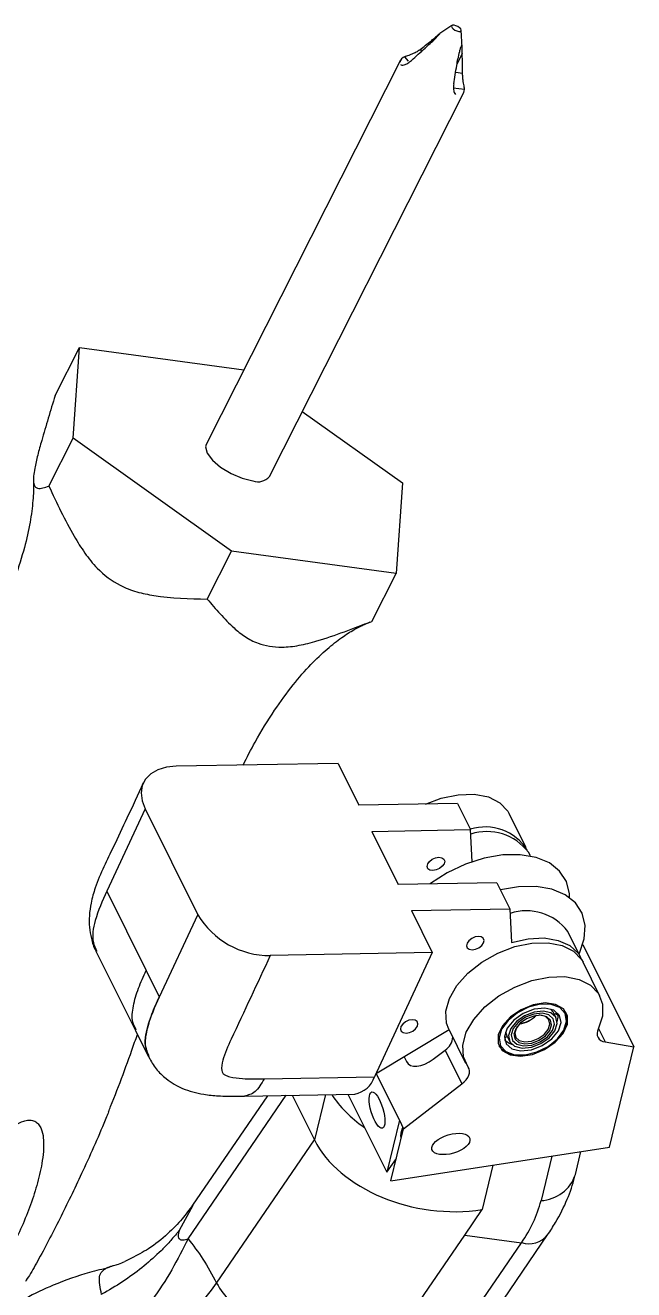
# Model space of a CAD drawing. Header units: inches. Extents: x 0 to 34.7, y 0 to 30.8.
# Drawn here: x 28.59 to 34.67, y 18.13 to 30.75 of the extents above; entities that cross this region are included whole.
import ezdxf

# ---------------------------------------------------------------- set-up
doc = ezdxf.new("R2010")
doc.units = ezdxf.units.IN
doc.header["$MEASUREMENT"] = 0

msp = doc.modelspace()

# ---------------------------------------------------------------- linework, layer by layer
at = {"color": 7, "linetype": 'Continuous', "lineweight": 25}
for p, q in [((32.853, 30.752), (32.733, 30.673)), ((32.955, 30.534), (32.946, 30.705)), ((32.338, 30.405), (30.396, 26.569)), ((31.028, 26.249), (32.97, 30.084)), ((32.977, 30.112), (32.865, 30.128)), ((28.886, 27.057), (29.129, 27.537)), ((29.066, 26.632), (29.129, 27.537)), ((29.129, 27.537), (30.773, 27.314)), ((31.357, 26.899), (32.357, 26.186)), ((28.824, 26.153), (29.066, 26.632)), ((30.649, 25.504), (29.066, 26.632)), ((32.357, 26.186), (32.295, 25.281)), ((30.406, 25.025), (30.649, 25.504)), ((32.295, 25.281), (30.649, 25.504)), ((32.052, 24.802), (32.295, 25.281)), ((31.714, 23.384), (30.096, 23.355)), ((31.714, 23.384), (31.923, 22.965)), ((32.908, 22.983), (31.923, 22.965)), ((32.908, 22.983), (33.038, 22.722)), ((29.786, 22.929), (29.403, 22.108)), ((29.786, 22.929), (30.312, 21.872)), ((33.595, 22.542), (33.426, 22.88)), ((32.053, 22.704), (33.038, 22.722)), ((32.053, 22.704), (32.316, 22.174)), ((33.053, 22.402), (33.038, 22.722)), ((33.636, 22.459), (33.617, 22.496)), ((29.403, 22.108), (29.798, 21.315)), ((33.301, 22.192), (32.316, 22.174)), ((33.301, 22.192), (33.431, 21.93)), ((29.929, 21.051), (30.312, 21.872)), ((32.447, 21.913), (33.431, 21.93)), ((32.447, 21.913), (32.655, 21.494)), ((33.431, 21.93), (33.447, 21.596)), ((34.141, 21.443), (34.011, 21.705)), ((29.295, 21.509), (29.69, 20.715)), ((32.655, 21.494), (31.037, 21.464)), ((32.655, 21.494), (32.077, 20.255)), ((34.16, 21.576), (34.669, 20.553)), ((34.332, 21.059), (34.164, 21.398)), ((29.798, 21.315), (29.928, 21.053)), ((29.928, 21.053), (29.929, 21.051)), ((33.894, 20.841), (33.866, 20.897)), ((33.904, 20.802), (33.915, 20.85)), ((33.915, 20.85), (33.913, 20.886)), ((34.006, 20.822), (33.994, 20.897)), ((29.69, 20.715), (29.82, 20.454)), ((32.824, 20.722), (32.089, 20.281)), ((32.821, 20.73), (32.989, 20.391)), ((33.381, 20.643), (33.382, 20.619)), ((33.389, 20.704), (33.4, 20.664)), ((33.4, 20.664), (33.427, 20.609)), ((33.94, 20.671), (33.946, 20.679)), ((34.383, 20.602), (34.669, 20.553)), ((29.828, 20.451), (29.823, 20.466)), ((32.666, 20.43), (32.784, 20.521)), ((32.784, 20.521), (32.953, 20.182)), ((33.526, 20.47), (33.536, 20.47)), ((34.426, 19.551), (34.669, 20.553)), ((32.374, 20.452), (32.397, 20.406)), ((30.976, 20.235), (32.077, 20.255)), ((32.096, 20.285), (32.327, 19.82)), ((30.778, 20.061), (31.88, 20.081)), ((31.813, 20.08), (32.201, 19.3)), ((32.37, 19.735), (32.953, 20.182)), ((31.009, 20.065), (30.26, 18.972)), ((31.256, 20.07), (31.478, 19.623)), ((32.327, 19.82), (32.201, 19.3)), ((32.243, 19.214), (32.37, 19.735)), ((32.327, 19.82), (32.37, 19.735)), ((30.499, 18.194), (31.478, 19.623)), ((32.243, 19.214), (34.426, 19.551)), ((34.086, 19.277), (34.142, 19.507)), ((32.201, 19.3), (32.297, 19.437)), ((32.981, 18.673), (33.154, 18.927)), ((32.198, 17.531), (32.981, 18.673)), ((32.733, 17.407), (33.547, 18.597)), ((32.8, 17.2), (33.809, 18.674)), ((32.981, 18.673), (33.547, 18.597)), ((29.649, 18.443), (29.584, 18.408))]:
    msp.add_line(p, q, dxfattribs=at)
at = {"color": 8, "linetype": 'Continuous', "lineweight": 25}
for p, q in [((32.667, 30.603), (32.679, 30.627)), ((32.418, 30.395), (32.383, 30.441)), ((32.536, 30.512), (32.549, 30.495)), ((32.956, 30.474), (32.904, 30.371)), ((32.89, 30.288), (32.958, 30.278)), ((34.317, 20.735), (34.383, 20.602)), ((30.215, 18.637), (31.195, 20.069)), ((31.588, 20.076), (31.478, 19.623)), ((33.851, 19.462), (33.743, 19.018)), ((33.262, 19.371), (33.154, 18.927)), ((30.264, 18.969), (30.127, 18.72)), ((29.4, 18.346), (29.471, 18.368)), ((29.4, 18.346), (29.413, 18.35))]:
    msp.add_line(p, q, dxfattribs=at)
at = {"color": 7, "linetype": 'Continuous', "lineweight": 25, "flags": 128}
for points in [[(32.874, 30.755), (32.859, 30.755), (32.85, 30.75), (32.848, 30.741), (32.854, 30.73), (32.866, 30.718), (32.883, 30.706), (32.902, 30.698), (32.92, 30.693), (32.935, 30.693), (32.943, 30.698), (32.945, 30.707), (32.94, 30.718), (32.928, 30.73), (32.911, 30.742), (32.892, 30.75), (32.874, 30.755)], [(30.396, 26.569), (30.389, 26.544), (30.405, 26.482), (30.458, 26.412), (30.541, 26.341), (30.645, 26.278), (30.757, 26.231), (30.864, 26.206)], [(30.096, 23.355), (29.999, 23.345), (29.914, 23.32), (29.844, 23.28), (29.791, 23.226), (29.758, 23.162), (29.746, 23.089), (29.756, 23.01), (29.786, 22.929)], [(32.587, 22.977), (32.744, 23.036), (32.914, 23.071), (33.075, 23.075), (33.217, 23.048), (33.331, 22.991), (33.411, 22.907), (33.426, 22.88)], [(32.61, 22.379), (32.628, 22.404), (32.656, 22.426), (32.689, 22.441), (32.723, 22.447), (32.752, 22.442), (32.772, 22.428), (32.78, 22.407), (32.774, 22.382), (32.756, 22.356), (32.728, 22.334), (32.695, 22.319), (32.661, 22.314), (32.632, 22.318), (32.612, 22.332), (32.605, 22.353), (32.61, 22.379)], [(34.027, 22.044), (34.026, 22.082), (33.997, 22.204), (33.929, 22.308), (33.826, 22.39), (33.693, 22.445), (33.536, 22.472), (33.36, 22.47), (33.174, 22.438), (32.987, 22.378), (32.805, 22.292), (32.638, 22.185), (32.632, 22.18)], [(34.122, 21.481), (34.126, 21.489), (34.175, 21.63), (34.184, 21.765), (34.155, 21.887), (34.087, 21.99), (33.984, 22.072), (33.851, 22.127), (33.694, 22.155), (33.518, 22.152), (33.337, 22.121)], [(32.821, 20.73), (32.799, 20.79), (32.792, 20.909), (32.828, 21.037), (32.903, 21.166), (33.013, 21.289), (33.152, 21.399), (33.311, 21.489), (33.481, 21.554), (33.652, 21.589), (33.813, 21.593), (33.955, 21.566), (34.069, 21.508), (34.149, 21.424), (34.164, 21.398)], [(33.168, 21.591), (33.174, 21.616), (33.166, 21.637), (33.146, 21.651), (33.117, 21.655), (33.083, 21.65), (33.05, 21.635), (33.022, 21.613), (33.004, 21.588), (32.998, 21.562), (33.006, 21.541), (33.026, 21.527), (33.055, 21.523), (33.089, 21.528), (33.122, 21.543), (33.15, 21.565), (33.168, 21.591)], [(33.447, 21.596), (33.614, 21.633), (33.774, 21.64), (33.915, 21.616), (34.032, 21.564), (34.116, 21.485), (34.151, 21.42)], [(33.015, 20.349), (32.967, 20.452), (32.961, 20.57), (32.996, 20.698), (33.072, 20.827), (33.182, 20.951), (33.321, 21.061), (33.48, 21.15), (33.65, 21.215), (33.82, 21.25), (33.981, 21.254), (34.123, 21.227), (34.237, 21.17), (34.317, 21.086), (34.358, 20.98), (34.357, 20.86), (34.315, 20.731)], [(34.006, 20.779), (34.007, 20.864), (33.966, 20.934), (33.888, 20.977), (33.783, 20.991), (33.663, 20.972), (33.543, 20.924), (33.437, 20.852), (33.358, 20.764), (33.315, 20.672), (33.314, 20.586), (33.355, 20.517), (33.433, 20.473), (33.538, 20.46), (33.658, 20.478), (33.779, 20.527), (33.885, 20.599), (33.964, 20.686), (34.006, 20.779)], [(33.998, 20.809), (33.984, 20.886), (33.93, 20.945), (33.844, 20.976), (33.736, 20.978), (33.619, 20.949), (33.507, 20.893), (33.413, 20.817), (33.349, 20.73), (33.323, 20.642), (33.338, 20.564), (33.391, 20.506), (33.477, 20.474), (33.585, 20.473), (33.702, 20.502), (33.814, 20.558), (33.908, 20.634), (33.972, 20.721), (33.998, 20.809)], [(33.943, 20.795), (33.927, 20.867), (33.87, 20.918), (33.782, 20.939), (33.675, 20.928), (33.566, 20.885), (33.471, 20.819), (33.405, 20.738), (33.378, 20.656), (33.394, 20.584), (33.451, 20.533), (33.539, 20.512), (33.646, 20.523), (33.755, 20.565), (33.85, 20.632), (33.916, 20.712), (33.943, 20.795)], [(33.904, 20.786), (33.891, 20.848), (33.842, 20.891), (33.765, 20.91), (33.673, 20.9), (33.579, 20.864), (33.497, 20.806), (33.44, 20.737), (33.417, 20.665), (33.431, 20.603), (33.479, 20.559), (33.556, 20.541), (33.648, 20.551), (33.742, 20.587), (33.824, 20.644), (33.881, 20.714), (33.904, 20.786)], [(33.877, 20.779), (33.864, 20.834), (33.821, 20.873), (33.753, 20.889), (33.672, 20.88), (33.588, 20.848), (33.516, 20.797), (33.465, 20.735), (33.444, 20.672), (33.457, 20.617), (33.5, 20.578), (33.568, 20.562), (33.65, 20.571), (33.733, 20.603), (33.806, 20.654), (33.856, 20.715), (33.877, 20.779)], [(33.877, 20.779), (33.864, 20.834), (33.821, 20.873), (33.753, 20.889), (33.672, 20.88), (33.588, 20.848), (33.516, 20.797), (33.465, 20.735), (33.444, 20.672), (33.457, 20.617), (33.5, 20.578), (33.568, 20.562), (33.65, 20.571), (33.733, 20.603), (33.806, 20.654), (33.856, 20.715), (33.877, 20.779)], [(33.849, 20.772), (33.838, 20.82), (33.801, 20.854), (33.742, 20.868), (33.67, 20.86), (33.597, 20.832), (33.534, 20.788), (33.49, 20.734), (33.472, 20.679), (33.483, 20.631), (33.521, 20.597), (33.58, 20.583), (33.651, 20.59), (33.724, 20.619), (33.787, 20.663), (33.831, 20.717), (33.849, 20.772)], [(33.831, 20.779), (33.821, 20.823), (33.786, 20.855), (33.731, 20.868), (33.725, 20.868)], [(33.866, 20.897), (33.863, 20.903), (33.841, 20.929)], [(33.916, 20.858), (33.91, 20.867), (33.892, 20.884)], [(32.507, 20.759), (32.513, 20.784), (32.505, 20.805), (32.485, 20.819), (32.456, 20.824), (32.422, 20.818), (32.389, 20.803), (32.361, 20.781), (32.343, 20.756), (32.337, 20.73), (32.345, 20.709), (32.365, 20.695), (32.394, 20.691), (32.428, 20.696), (32.461, 20.711), (32.489, 20.733), (32.507, 20.759)], [(33.508, 20.76), (33.497, 20.743), (33.48, 20.692), (33.49, 20.647), (33.525, 20.616), (33.58, 20.603), (33.647, 20.61), (33.714, 20.636), (33.773, 20.677), (33.814, 20.727), (33.831, 20.779), (33.831, 20.779)], [(33.946, 20.679), (33.979, 20.731), (34.006, 20.822)], [(33.378, 20.642), (33.396, 20.652), (33.403, 20.658)], [(33.382, 20.619), (33.423, 20.588), (33.453, 20.577)], [(32.953, 20.182), (32.976, 20.202), (32.996, 20.224), (33.011, 20.246), (33.022, 20.269), (33.028, 20.291), (33.028, 20.312), (33.024, 20.332), (33.015, 20.349)], [(32.346, 19.694), (32.36, 19.74), (32.363, 19.748)], [(32.348, 19.647), (32.346, 19.647), (32.341, 19.662), (32.346, 19.694)]]:
    msp.add_lwpolyline(points, dxfattribs=at)
at = {"color": 7, "linetype": 'Continuous', "lineweight": 25}
for centre, radius, start, end in [((32.402, 30.373), 0.0708, 105.103, 172.8854), ((32.912, 30.114), 0.0654, 333.5213, 358.956), ((30.916, 26.341), 0.145, 248.9149, 320.554), ((33.186, 22.252), 0.497, 32.4296, 107.5443), ((33.202, 22.183), 0.52, 37.0591, 108.1368), ((31.031, 22.303), 0.838, 210.9248, 270.3824), ((33.595, 21.392), 0.52, 37.0591, 108.1368), ((33.49, 21.068), 0.288, 277.7571, 315.1386), ((33.478, 21.092), 0.312, 279.6254, 313.2704), ((33.865, 20.945), 0.0658, 278.3496, 307.9493), ((34.388, 20.687), 0.0853, 149.06, 266.729), ((32.697, 20.659), 0.163, 302.355, 357.3636), ((33.506, 20.695), 0.226, 215.588, 274.9539), ((31.837, 20.329), 0.252, 280.0115, 342.8643), ((32.49, 19.344), 1.295, 324.752, 345.3981), ((27.078, 20.599), 4.182, 306.104, 324.8958)]:
    msp.add_arc(centre, radius, start, end, dxfattribs=at)
at = {"color": 8, "linetype": 'Continuous', "lineweight": 25}
for centre, radius, start, end in [((33.724, 19.399), 0.382, 272.8631, 341.4047), ((33.619, 18.836), 0.249, 253.3583, 319.717)]:
    msp.add_arc(centre, radius, start, end, dxfattribs=at)
at = {"color": 7, "linetype": 'Continuous', "lineweight": 25}
for centre, major_axis, ratio, start_param, end_param in [((32.6, 20.562), (0.19, 0.175), 0.553611, 2.982942, 4.553738), ((32.842, 20.346), (1.303, -0.22), 0.675407, 3.688033, 4.105824), ((32.713, 19.814), (1.303, -0.22), 0.675407, 3.598165, 5.168961)]:
    msp.add_ellipse(centre, major_axis=major_axis, ratio=ratio, start_param=start_param, end_param=end_param, dxfattribs=at)
for centre, major_axis, ratio in [((32.104, 19.921), (-0.053, 0.181), 0.32008), ((32.842, 19.583), (0.189, 0.056), 0.481199)]:
    msp.add_ellipse(centre, major_axis=major_axis, ratio=ratio, dxfattribs=at)
for points, knots in [([(32.447, 30.403), (32.493, 30.444), (32.555, 30.501), (32.618, 30.557), (32.635, 30.573)], [0, 0, 0, 0, 0.733928, 1, 1, 1, 1]), ([(32.536, 30.512), (32.571, 30.541), (32.618, 30.579), (32.666, 30.617), (32.679, 30.627)], [0, 0, 0, 0, 0.733928, 1, 1, 1, 1]), ([(32.635, 30.573), (32.652, 30.589), (32.681, 30.615), (32.711, 30.648), (32.725, 30.664), (32.731, 30.67), (32.734, 30.674), (32.733, 30.674), (32.728, 30.669), (32.712, 30.654), (32.692, 30.638), (32.679, 30.627)], [0, 0, 0, 0, 0.247999, 0.394581, 0.451522, 0.48643, 0.52141, 0.575959, 0.629871, 0.753333, 1, 1, 1, 1]), ([(32.536, 30.512), (32.526, 30.505), (32.507, 30.491), (32.47, 30.473), (32.435, 30.459), (32.408, 30.45), (32.392, 30.444), (32.385, 30.442), (32.383, 30.441)], [0, 0, 0, 0, 0.235692, 0.47262, 0.635563, 0.799047, 0.950985, 1, 1, 1, 1]), ([(32.956, 30.474), (32.956, 30.492), (32.955, 30.521), (32.954, 30.547), (32.952, 30.554), (32.949, 30.553), (32.946, 30.548), (32.941, 30.538), (32.934, 30.519), (32.923, 30.479), (32.916, 30.443), (32.912, 30.419)], [0, 0, 0, 0, 0.247999, 0.394581, 0.451522, 0.48643, 0.52141, 0.575959, 0.629871, 0.753333, 1, 1, 1, 1]), ([(32.958, 30.278), (32.958, 30.326), (32.957, 30.392), (32.956, 30.457), (32.956, 30.474)], [0, 0, 0, 0, 0.733928, 1, 1, 1, 1]), ([(32.337, 30.362), (32.342, 30.36), (32.351, 30.355), (32.378, 30.359), (32.412, 30.374), (32.435, 30.393), (32.447, 30.403)], [0, 0, 0, 0, 0.204599, 0.408521, 0.705034, 1, 1, 1, 1]), ([(32.87, 30.169), (32.88, 30.23), (32.894, 30.313), (32.908, 30.397), (32.912, 30.419)], [0, 0, 0, 0, 0.733928, 1, 1, 1, 1]), ([(32.977, 30.112), (32.977, 30.114), (32.977, 30.12), (32.976, 30.136), (32.971, 30.162), (32.965, 30.199), (32.96, 30.24), (32.959, 30.266), (32.958, 30.278)], [0, 0, 0, 0, 0.049015, 0.200953, 0.364437, 0.52738, 0.764308, 1, 1, 1, 1]), ([(32.87, 30.169), (32.868, 30.154), (32.865, 30.123), (32.873, 30.085), (32.883, 30.07), (32.887, 30.064)], [0, 0, 0, 0, 0.385331, 0.772683, 1, 1, 1, 1]), ([(28.886, 27.057), (28.863, 26.981), (28.817, 26.83), (28.757, 26.628), (28.711, 26.459), (28.683, 26.338), (28.67, 26.248), (28.67, 26.184), (28.684, 26.144), (28.715, 26.126), (28.764, 26.133), (28.804, 26.146), (28.824, 26.153)], [0, 0, 0, 0, 0.124237, 0.2486, 0.3357778, 0.4244481, 0.4901242, 0.5578311, 0.6431215, 0.7307509, 0.8651096, 1, 1, 1, 1]), ([(28.67, 26.211), (28.67, 26.204), (28.674, 26.143), (28.666, 26.002), (28.639, 25.785), (28.58, 25.527), (28.487, 25.232), (28.352, 24.895), (28.168, 24.515), (27.926, 24.082), (27.615, 23.581), (27.211, 22.978), (26.768, 22.334), (26.379, 21.758), (26.173, 21.419), (26.097, 21.295)], [0, 0, 0, 0, 0.005379, 0.044939, 0.089221, 0.139309, 0.196314, 0.261443, 0.336157, 0.422459, 0.523511, 0.645139, 0.799876, 0.926552, 1, 1, 1, 1]), ([(28.824, 26.153), (28.903, 25.983), (29.012, 25.753), (29.18, 25.482), (29.324, 25.303), (29.504, 25.167), (29.702, 25.093), (29.994, 25.034), (30.229, 25.029), (30.406, 25.025)], [0, 0, 0, 0, 0.248712, 0.336831, 0.424678, 0.557631, 0.644003, 0.730659, 1, 1, 1, 1]), ([(30.406, 25.025), (30.449, 24.975), (30.535, 24.876), (30.657, 24.748), (30.782, 24.647), (30.9, 24.584), (31.027, 24.55), (31.164, 24.54), (31.326, 24.559), (31.535, 24.612), (31.778, 24.697), (31.96, 24.767), (32.052, 24.802)], [0, 0, 0, 0, 0.124237, 0.2486, 0.335778, 0.424448, 0.490124, 0.557831, 0.643121, 0.730751, 0.86511, 1, 1, 1, 1]), ([(30.765, 23.367), (30.804, 23.444), (30.901, 23.634), (31.069, 23.904), (31.257, 24.163), (31.435, 24.368), (31.6, 24.525), (31.748, 24.641), (31.875, 24.722), (31.972, 24.771), (32.018, 24.789), (32.036, 24.796)], [0, 0, 0, 0, 0.114119, 0.28037, 0.425338, 0.552573, 0.665056, 0.765563, 0.856811, 0.941461, 1, 1, 1, 1]), ([(29.768, 23.188), (29.713, 23.07), (29.612, 22.854), (29.488, 22.584), (29.372, 22.355), (29.293, 22.166), (29.246, 22.005), (29.226, 21.868), (29.227, 21.748), (29.248, 21.631), (29.271, 21.548), (29.296, 21.508), (29.298, 21.505)], [0, 0, 0, 0, 0.231943, 0.426569, 0.552419, 0.677952, 0.760881, 0.824097, 0.88037, 0.934193, 0.995272, 1, 1, 1, 1]), ([(31.037, 21.464), (30.906, 21.186), (30.743, 20.837), (30.565, 20.452), (30.546, 20.338), (30.558, 20.288), (30.588, 20.268), (30.653, 20.246), (30.784, 20.231), (30.903, 20.233), (30.976, 20.235)], [0, 0, 0, 0, 0.537523, 0.672629, 0.741244, 0.761802, 0.782273, 0.813715, 0.886708, 1, 1, 1, 1]), ([(29.42, 19.904), (29.427, 19.922), (29.522, 20.152), (29.615, 20.411), (29.7, 20.651), (29.709, 20.677)], [0, 0, 0, 0, 0.067735, 0.897702, 1, 1, 1, 1]), ([(29.824, 20.448), (29.846, 20.409), (29.892, 20.329), (29.983, 20.241), (30.075, 20.178), (30.165, 20.134), (30.265, 20.101), (30.384, 20.075), (30.527, 20.061), (30.664, 20.059), (30.748, 20.061), (30.779, 20.061)], [0, 0, 0, 0, 0.118163, 0.240117, 0.328143, 0.409898, 0.506655, 0.610327, 0.749388, 0.910137, 1, 1, 1, 1]), ([(29.42, 19.904), (29.414, 19.887), (29.372, 19.781), (29.285, 19.581), (29.134, 19.247), (28.944, 18.852), (28.765, 18.508), (28.645, 18.294), (28.602, 18.228), (28.589, 18.208)], [0, 0, 0, 0, 0.026123, 0.167391, 0.312397, 0.567236, 0.83004, 0.947005, 1, 1, 1, 1]), ([(27.591, 17.729), (27.618, 17.729), (27.67, 17.728), (27.751, 17.757), (27.824, 17.796), (27.909, 17.853), (28.005, 17.935), (28.142, 18.078), (28.291, 18.274), (28.432, 18.507), (28.545, 18.733), (28.635, 18.95), (28.707, 19.169), (28.751, 19.356), (28.771, 19.507), (28.774, 19.617), (28.762, 19.701), (28.739, 19.757), (28.713, 19.793), (28.674, 19.818), (28.625, 19.824), (28.561, 19.811), (28.488, 19.776), (28.41, 19.722), (28.287, 19.62), (28.131, 19.455), (27.961, 19.237), (27.814, 19.02), (27.689, 18.806), (27.581, 18.587), (27.496, 18.371), (27.44, 18.163), (27.424, 18.006), (27.436, 17.894), (27.459, 17.824), (27.501, 17.764), (27.552, 17.736), (27.586, 17.73), (27.591, 17.729)], [0, 0, 0, 0, 0.015575, 0.031055, 0.044462, 0.058225, 0.082926, 0.108224, 0.159444, 0.211875, 0.255964, 0.300365, 0.345764, 0.391558, 0.416486, 0.441637, 0.463134, 0.473873, 0.484944, 0.495181, 0.50548, 0.51494, 0.530912, 0.546578, 0.562595, 0.612021, 0.662756, 0.707222, 0.751992, 0.797805, 0.844057, 0.88498, 0.92691, 0.943615, 0.960672, 0.978526, 0.996547, 1, 1, 1, 1]), ([(33.809, 18.674), (33.836, 18.716), (33.912, 18.832), (34.007, 19.023), (34.063, 19.185), (34.083, 19.268), (34.086, 19.277)], [0, 0, 0, 0, 0.215385, 0.604975, 0.956398, 1, 1, 1, 1]), ([(30.261, 18.973), (30.227, 18.927), (30.153, 18.825), (30.005, 18.675), (29.83, 18.534), (29.706, 18.472), (29.649, 18.443)], [0, 0, 0, 0, 0.205813, 0.452235, 0.746984, 1, 1, 1, 1]), ([(30.127, 18.72), (30.125, 18.717), (30.121, 18.713), (30.112, 18.701), (30.092, 18.677), (30.061, 18.641), (30.011, 18.584), (29.92, 18.49), (29.778, 18.363), (29.588, 18.222), (29.441, 18.131), (29.36, 18.086), (29.35, 18.081)], [0, 0, 0, 0, 0.010321, 0.017261, 0.047597, 0.108273, 0.168949, 0.28274, 0.51048, 0.741264, 0.970326, 1, 1, 1, 1]), ([(30.127, 18.72), (30.124, 18.71), (30.118, 18.69), (30.116, 18.665), (30.119, 18.646), (30.133, 18.628), (30.165, 18.622), (30.197, 18.632), (30.215, 18.637)], [0, 0, 0, 0, 0.119231, 0.223601, 0.324408, 0.430162, 0.674918, 1, 1, 1, 1]), ([(30.215, 18.637), (30.163, 18.533), (30.058, 18.324), (29.859, 18.02), (29.634, 17.727), (29.461, 17.546), (29.375, 17.456)], [0, 0, 0, 0, 0.249185, 0.5, 0.750815, 1, 1, 1, 1]), ([(30.215, 18.637), (30.266, 18.571), (30.369, 18.439), (30.456, 18.276), (30.499, 18.194)], [0, 0, 0, 0, 0.496904, 1, 1, 1, 1]), ([(29.43, 18.348), (29.363, 18.333), (29.177, 18.289), (28.898, 18.189), (28.621, 18.064), (28.458, 17.961), (28.393, 17.92)], [0, 0, 0, 0, 0.197456, 0.551708, 0.821485, 1, 1, 1, 1]), ([(29.351, 18.081), (29.337, 18.147), (29.309, 18.279), (29.369, 18.323), (29.4, 18.346)], [0, 0, 0, 0, 0.4984768, 1, 1, 1, 1]), ([(29.471, 18.367), (29.461, 18.364), (29.441, 18.358), (29.422, 18.352), (29.413, 18.35)], [0, 0, 0, 0, 0.495608, 1, 1, 1, 1]), ([(29.471, 18.368), (29.487, 18.373), (29.526, 18.384), (29.563, 18.4), (29.584, 18.409)], [0, 0, 0, 0, 0.426437, 1, 1, 1, 1]), ([(30.499, 18.194), (30.541, 18.128), (30.616, 18.011), (30.791, 17.887), (31.033, 17.766), (31.315, 17.684), (31.606, 17.623), (31.867, 17.577), (32.068, 17.548), (32.182, 17.533), (32.198, 17.531)], [0, 0, 0, 0, 0.143171, 0.252016, 0.361064, 0.581901, 0.688609, 0.795198, 0.971416, 1, 1, 1, 1])]:
    msp.add_open_spline(points, degree=3, knots=knots, dxfattribs=at)
at = {"color": 8, "linetype": 'Continuous', "lineweight": 25}
for points, knots in [([(29.403, 22.108), (29.359, 22.01), (29.281, 21.836), (29.248, 21.626), (29.289, 21.537), (29.302, 21.508)], [0, 0, 0, 0, 0.465915, 0.829602, 1, 1, 1, 1]), ([(29.698, 20.719), (29.685, 20.745), (29.648, 20.816), (29.664, 20.963), (29.715, 21.137), (29.77, 21.256), (29.798, 21.315)], [0, 0, 0, 0, 0.157775, 0.434374, 0.718686, 1, 1, 1, 1]), ([(29.928, 21.053), (29.9, 20.994), (29.845, 20.875), (29.796, 20.702), (29.777, 20.572), (29.803, 20.517), (29.807, 20.507)], [0, 0, 0, 0, 0.3121423, 0.6276107, 0.9345215, 1, 1, 1, 1]), ([(29.823, 20.466), (29.812, 20.49), (29.774, 20.575), (29.807, 20.779), (29.885, 20.953), (29.929, 21.051)], [0, 0, 0, 0, 0.145616, 0.520167, 1, 1, 1, 1]), ([(30.976, 20.235), (30.947, 20.185), (30.89, 20.086), (30.816, 20.07), (30.779, 20.062)], [0, 0, 0, 0, 0.50278, 1, 1, 1, 1])]:
    msp.add_open_spline(points, degree=3, knots=knots, dxfattribs=at)

doc.saveas('drawing.dxf')
